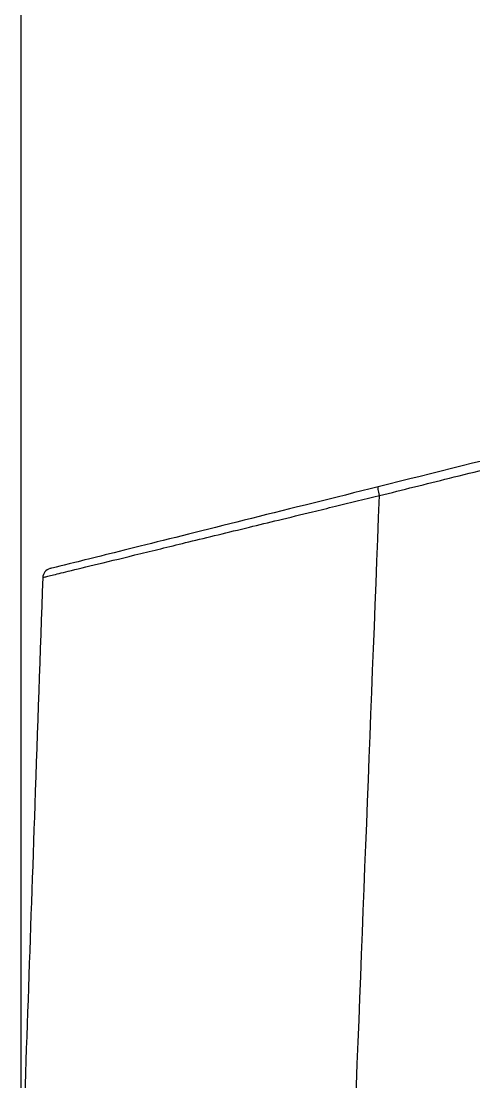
# Model space of a CAD drawing. Extents: x 7905 to 14077, y -986 to 9572.
# Drawn here: x 8198.9 to 8246.3, y -476.5 to -365.5 of the extents above; entities that cross this region are included whole.
import ezdxf

# ---------------------------------------------------------------- set-up
doc = ezdxf.new("R2010")
doc.units = 0
doc.header["$LTSCALE"] = 20
doc.header["$MEASUREMENT"] = 0
doc.layers.get('0').update_dxf_attribs({"linetype": 'CONTINUOUS'})
doc.layers.add('1', color=1, linetype='CONTINUOUS')
doc.layers.add('SA-DOOR', color=4, linetype='CONTINUOUS')

# ---------------------------------------------------------------- blocks, each defined once
blk = doc.blocks.new('A$C9bb48bae')
at = {"layer": '1', "color": 7, "linetype": 'Continuous'}
blk.add_line((597.48, 64.57), (597.44, 64.59), dxfattribs=at)
at = {"layer": '1', "color": 7, "linetype": 'Continuous', "extrusion": (0, 0, -1)}
blk.add_arc((-596.48, 64.54), 1, 104, 178, dxfattribs=at)
at = {"layer": '1', "color": 7, "linetype": 'Continuous'}
blk.add_ellipse((562.14, 73.1), major_axis=(0.242, 0.97), ratio=0.109772, start_param=4.793696, end_param=6.283185, dxfattribs=at)
for points in [[(527.27, 82.83), (539, 79.9), (550.71, 76.98), (562.38, 74.07)], [(565.11, 0), (564.16, 24.38), (563.21, 48.77), (562.26, 73.15)]]:
    blk.add_open_spline(points, degree=3, dxfattribs=at)
for points, knots in [([(562.26, 73.15), (559.83, 73.76), (554.63, 75.05), (546.32, 77.12), (537.03, 79.43), (530.51, 81.06), (527.08, 81.91)], [0, 0, 0, 0, 0.208474, 0.444593, 0.708427, 1, 1, 1, 1]), ([(562.38, 74.07), (567.01, 72.92), (571.51, 71.8), (579.76, 69.74), (583.56, 68.79), (588.29, 67.61), (589.73, 67.25), (592.21, 66.63), (593.26, 66.37), (595.84, 65.73), (596.73, 65.51), (596.73, 65.51)], [0, 0, 0, 0, 0.249972, 0.249972, 0.499943, 0.499943, 0.624929, 0.624929, 0.749915, 0.749915, 1, 1, 1, 1]), ([(597.44, 64.59), (597.43, 64.59), (597.36, 64.61), (597.09, 64.68), (596.55, 64.81), (595.8, 65), (594.39, 65.34), (591.79, 65.98), (587.49, 67.02), (582.15, 68.33), (577.14, 69.54), (572.71, 70.62), (569.69, 71.35), (566.17, 72.21), (563.81, 72.78), (562.26, 73.15)], [0, 0, 0, 0, 0.022719, 0.074198, 0.125789, 0.177344, 0.228719, 0.354526, 0.485514, 0.607642, 0.742273, 0.802542, 0.870756, 0.915519, 1, 1, 1, 1]), ([(597.48, 64.57), (597.76, 56.65), (598.04, 48.72), (598.79, 27.2), (599.26, 13.6), (599.74, 0)], [0, 0, 0, 0, 0.368266, 0.368266, 1, 1, 1, 1])]:
    blk.add_open_spline(points, degree=3, knots=knots, dxfattribs=at)

msp = doc.modelspace()

# ---------------------------------------------------------------- linework, layer by layer
at = {"layer": 'SA-DOOR', "color": 7}
msp.add_lwpolyline([(8198.95162, 1275.95857), (10879.9466, 1275.95857), (10879.9466, -893.3024), (8198.95162, -893.3024)], close=True, dxfattribs=at)

# ---------------------------------------------------------------- block references
at = {"xscale": -1}
msp.add_blockref('A$C9bb48bae', (8798.68307, -488.3024), dxfattribs=at)

doc.saveas('drawing.dxf')
